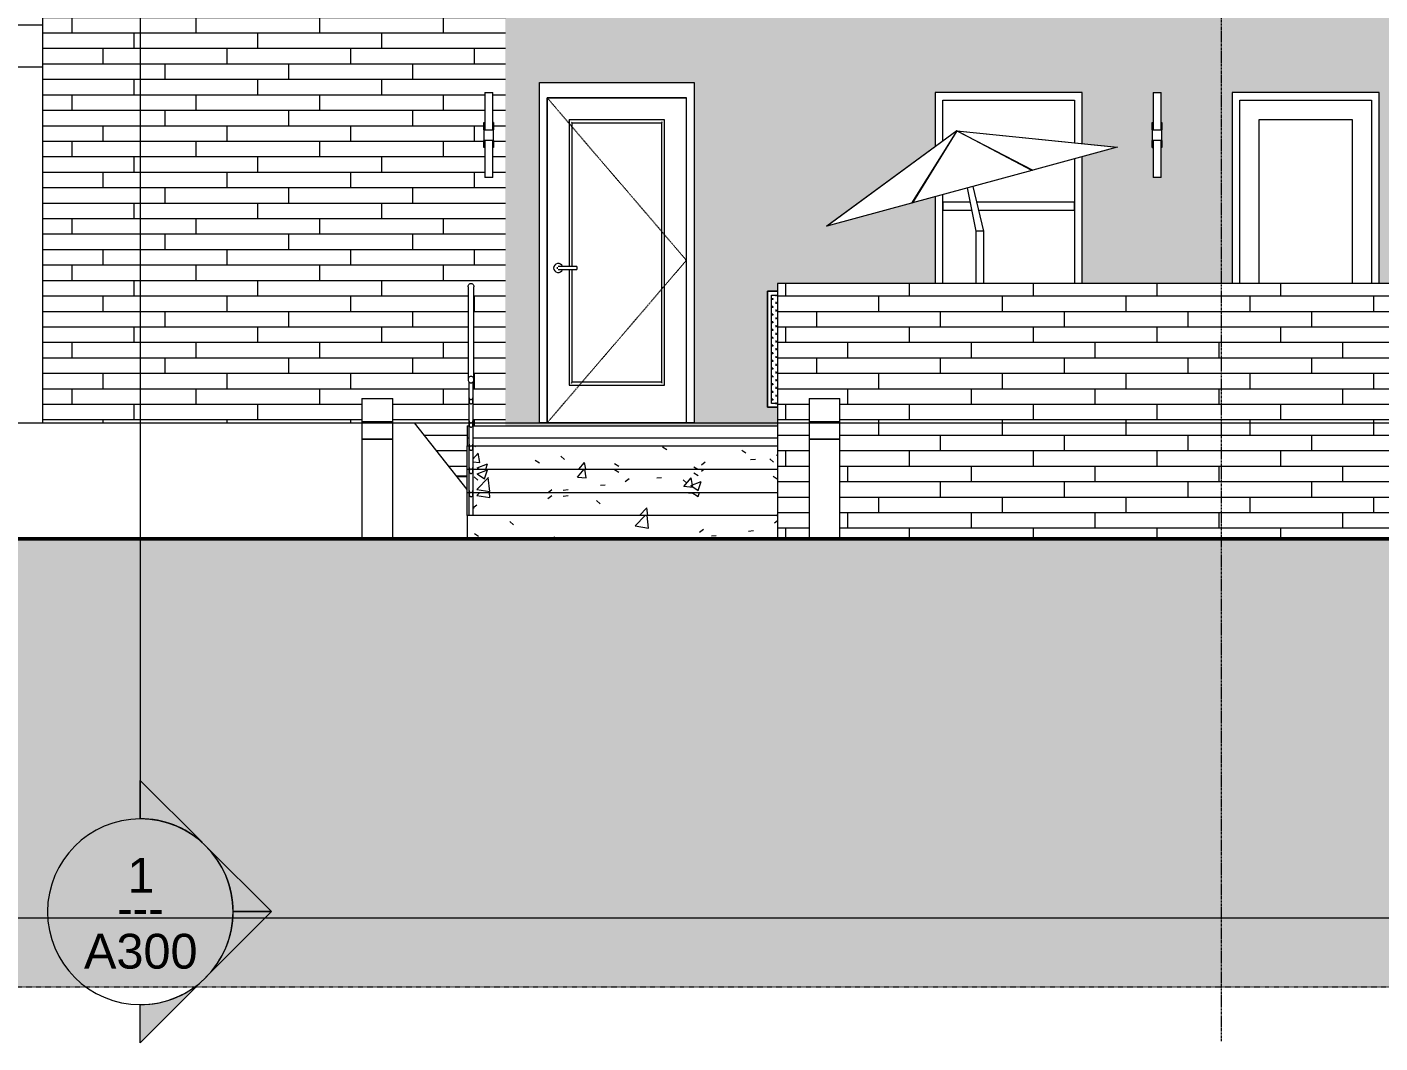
# Model space of a CAD drawing. Header units: inches. Extents: x 1747 to 7619, y -160 to 618.
# Drawn here: x 2518.5 to 2868.3, y -160.3 to 102.3 of the extents above; entities that cross this region are included whole.
import ezdxf

# ---------------------------------------------------------------- set-up
doc = ezdxf.new("R2010")
doc.units = ezdxf.units.IN
doc.header["$MEASUREMENT"] = 0
for name, pattern in [('Aligning Line 1_8_', [0.25, 0.125, -0.125]), ('Dash 1_16_', [0.125, 0.0625, -0.0625]), ('Grid Line 1_2_', [0.875, 0.5, -0.125, 0.125, -0.125])]:
    doc.linetypes.add(name, pattern=pattern)
for name, color, linetype, lineweight in [('0-1', 7, 'Continuous', 5), ('A-DOOR', 31, 'Continuous', 13), ('A-DOOR-1', 31, 'Dash 1_16_', 9), ('A-DOOR-2', 31, 'Continuous', 9), ('A-DOOR-FRAM', 31, 'Continuous', 9), ('A-FLOR', 192, 'Continuous', 13), ('A-FLOR-HRAL', 11, 'Continuous', 9), ('A-FLOR-LEVL-1', 51, 'Grid Line 1_2_', 9), ('A-GENM', 5, 'Continuous', 9), ('A-GLAZ', 151, 'Continuous', 13), ('A-GLAZ-1', 151, 'Continuous', 9), ('A-WALL', 113, 'Continuous', 13), ('A-WALL-PATT-1', 111, 'Continuous', 9), ('C-TOPO', 7, 'Continuous', 9), ('C-TOPO-1', 250, 'Continuous', 50), ('E-LITE-EQPM', 33, 'Continuous', 9), ('G-ANNO-SYMB', 111, 'Aligning Line 1_8_', 9), ('G-ANNO-SYMB-2', 147, 'Aligning Line 1_8_', 9), ('G-ANNO-SYMB-3', 111, 'Continuous', 9), ('G-IMPT', 8, 'Continuous', 9), ('L-SITE', 91, 'Continuous', 9), ('S-GRID-1', 1, 'Grid Line 1_2_', 9), ('S-STRS', 31, 'Continuous', 9)]:
    doc.layers.add(name, color=color, linetype=linetype, lineweight=lineweight)
doc.styles.add('Arial', font='arial.ttf', dxfattribs={"height": 9})
doc.styles.add('Century Gothic', font='ufonts.com_century-gothic.ttf', dxfattribs={"height": 9})
pattern_1 = [(0, (2642.236, 0.8), (0, 4), []), (90, (2642.236, 0.8), (-8, 8), [4, -28]), (90, (2658.236, 4.8), (-8, 8), [4, -28])]

# ---------------------------------------------------------------- blocks, each defined once
blk = doc.blocks.new('CTR - 2nd Phase_rvt-1-BUILDING ELEVATION - EAST')
at = {"layer": 'A-FLOR-LEVL-1'}
for p, q in [((1814.21, 0), (4168.71, 0)), ((1814.21, -30), (4168.71, -30)), ((1814.21, -128), (4168.71, -128))]:
    blk.add_line(p, q, dxfattribs=at)
blk = doc.blocks.new('CTR  - Topography_rvt-1-BUILDING ELEVATION - EAST')
at = {"layer": 'C-TOPO'}
h = blk.add_hatch(dxfattribs=at)
h.set_pattern_fill('FP_15', color=256, style=0, pattern_type=2)
h.set_pattern_definition([(0, (2870.5, 0), (24, 24), [24, -24]), (0, (2870.5, 9), (24, 24), [24, -24]), (0, (2870.5, 18), (24, 24), [24, -24]), (90, (2873.5, 21), (-24, 24), [24, -24]), (90, (2882.5, 21), (-24, 24), [24, -24]), (90, (2891.5, 21), (-24, 24), [24, -24])])
h.paths.add_polyline_path([(3370.11, -145.87), (4004.23, -145.87), (4004.23, -30), (1910.93, -30), (1910.93, -145.87), (3365.32, -145.87)], flags=0)
at = {"layer": 'A-FLOR-LEVL-1'}
for p, q in [((1814.21, 0), (4168.71, 0)), ((1814.21, -128), (4168.71, -128))]:
    blk.add_line(p, q, dxfattribs=at)
at = {"layer": 'C-TOPO'}
for p, q in [((2484.44, 0), (2574.52, 0)), ((2574.52, 0), (2605.12, 0)), ((2613.12, 0), (2618.72, 0)), ((2632.32, -17.22), (2618.72, 0)), ((2461.6, -30), (2523.01, -30)), ((2523.01, -30), (2679.46, -30)), ((2679.46, -30), (2722.49, -30)), ((2722.49, -30), (2832.11, -30)), ((2832.11, -30), (2861.19, -30)), ((2935.26, -30), (2861.19, -30))]:
    blk.add_line(p, q, dxfattribs=at)
at = {"layer": 'C-TOPO-1'}
for p, q in [((2461.6, -30), (2523.01, -30)), ((2523.01, -30), (2679.46, -30)), ((2679.46, -30), (2722.49, -30)), ((2722.49, -30), (2832.11, -30)), ((2832.11, -30), (2861.19, -30)), ((2861.19, -30), (2935.26, -30))]:
    blk.add_line(p, q, dxfattribs=at)
at = {"layer": 'G-ANNO-SYMB-2'}
blk.add_line((1910.93, 0), (4072.04, 0), dxfattribs=at)
blk = doc.blocks.new('CTR - 1st Phase - Common Walls_rvt-1-BUILDING ELEVATION - EAST')
at = {"layer": 'A-FLOR-LEVL-1'}
for p, q in [((1814.21, 0), (4168.71, 0)), ((1814.21, -30), (4168.71, -30)), ((1814.21, -128), (4168.71, -128))]:
    blk.add_line(p, q, dxfattribs=at)
at = {"layer": 'G-ANNO-SYMB-2'}
blk.add_line((1910.93, 0), (4072.04, 0), dxfattribs=at)
blk = doc.blocks.new('Outdoor Table01 - 02ZUTB01_dwg-1294291-BUILDING ELEVATION - EAST')
at = {"layer": 'G-IMPT'}
for p, q in [((2170.92, 75.5), (2137.24, 50.77)), ((2170.92, 75.5), (2137.24, 50.77)), ((2170.92, 75.5), (2137.35, 50.8)), ((2170.92, 75.5), (2159.18, 56.75)), ((2170.92, 75.5), (2159.43, 56.82)), ((2190.31, 65.24), (2170.92, 75.5)), ((2170.92, 75.5), (2212.5, 71.29)), ((2170.92, 75.5), (2212.5, 71.29)), ((2170.92, 75.5), (2212.39, 71.26)), ((2170.92, 75.5), (2190.56, 65.31)), ((2212.39, 71.26), (2190.56, 65.31)), ((2190.31, 65.24), (2159.43, 56.82)), ((2175.92, 49.5), (2173.68, 60.7)), ((2177.92, 49.5), (2175.14, 61.1)), ((2159.18, 56.75), (2137.35, 50.8)), ((2175.92, 36), (2175.92, 49.5)), ((2177.92, 49.5), (2175.92, 49.5)), ((2177.92, 36), (2177.92, 49.5))]:
    blk.add_line(p, q, dxfattribs=at)
blk = doc.blocks.new('Outdoor Table01 - Outdoor Table01-1294297-BUILDING ELEVATION - EAST')
blk.add_blockref('Outdoor Table01 - 02ZUTB01_dwg-1294291-BUILDING ELEVATION - EAST', (0, 0))
blk = doc.blocks.new('_THE_ WINDOW _ DOOR - Window - 1st Floor-V3-BUILDING ELEVATION - EAST')
at = {"layer": 'A-GLAZ'}
for p, q in [((2791.34, 85.37), (2753.31, 85.37)), ((2753.31, 85.37), (2753.31, 71.37)), ((2791.34, 72.19), (2791.34, 85.37)), ((2755.31, 72.84), (2755.31, 83.37)), ((2755.31, 83.37), (2789.34, 83.37)), ((2789.34, 83.37), (2789.34, 72.39)), ((2753.31, 66.54), (2753.31, 66.37)), ((2755.31, 69.63), (2755.31, 69.73)), ((2789.34, 68.25), (2789.34, 36)), ((2791.34, 36), (2791.34, 68.79)), ((2753.31, 58.42), (2753.31, 36)), ((2755.31, 36), (2755.31, 58.97)), ((2755.31, 57), (2755.31, 55)), ((2762.42, 57), (2755.31, 57)), ((2789.34, 57), (2764.12, 57)), ((2789.34, 55), (2789.34, 57)), ((2755.31, 55), (2762.82, 55)), ((2764.6, 55), (2789.34, 55))]:
    blk.add_line(p, q, dxfattribs=at)
blk = doc.blocks.new('Railing - 1_-1411116-BUILDING ELEVATION - EAST')
at = {"layer": 'A-FLOR-HRAL'}
for p, q in [((3617.62, -24), (3617.62, 10.57)), ((3618.62, 10.57), (3618.62, -24))]:
    blk.add_line(p, q, dxfattribs=at)
at = {"layer": 'A-FLOR-HRAL', "flags": 128}
for points in [[(3617.63, 10.52), (3617.67, 10.46), (3617.81, 10.38), (3618.01, 10.33), (3618.08, 10.32)], [(3618.17, 10.32), (3618.23, 10.33), (3618.44, 10.38), (3618.57, 10.46), (3618.61, 10.52)]]:
    blk.add_lwpolyline(points, dxfattribs=at)
blk = doc.blocks.new('Railing - Railing-1925654-BUILDING ELEVATION - EAST')
at = {"layer": 'A-FLOR-HRAL'}
for p, q in [((2632.82, 6.47), (2632.82, 5.44)), ((2633.82, 5.44), (2633.82, 6.47)), ((2632.82, 0.47), (2632.82, -0.56)), ((2633.82, -0.56), (2633.82, 0.47)), ((2632.82, -5.53), (2632.82, -6.56)), ((2633.82, -6.56), (2633.82, -5.53)), ((2632.82, -11.52), (2632.82, -12.56)), ((2633.82, -12.56), (2633.82, -11.52)), ((2632.82, -17.52), (2632.82, -18.56)), ((2633.82, -18.56), (2633.82, -17.52))]:
    blk.add_line(p, q, dxfattribs=at)
at = {"layer": 'A-FLOR-HRAL', "flags": 128}
for points in [[(2633.82, 5.44), (2633.81, 5.59), (2633.76, 5.72), (2633.68, 5.84), (2633.57, 5.93), (2633.45, 5.98), (2633.32, 6), (2633.19, 5.98), (2633.07, 5.93), (2632.97, 5.84), (2632.89, 5.72), (2632.84, 5.59), (2632.82, 5.44)], [(2632.82, 5.44), (2632.84, 5.3), (2632.89, 5.16), (2632.97, 5.05), (2633.07, 4.96), (2633.19, 4.9), (2633.32, 4.88), (2633.45, 4.9), (2633.57, 4.96), (2633.68, 5.05), (2633.76, 5.16), (2633.81, 5.3), (2633.82, 5.44)], [(2633.82, -0.56), (2633.81, -0.41), (2633.76, -0.28), (2633.68, -0.16), (2633.57, -0.07), (2633.45, -0.02), (2633.32, 0), (2633.19, -0.02), (2633.07, -0.07), (2632.97, -0.16), (2632.89, -0.28), (2632.84, -0.41), (2632.82, -0.56)], [(2632.82, -0.56), (2632.84, -0.7), (2632.89, -0.84), (2632.97, -0.95), (2633.07, -1.04), (2633.19, -1.1), (2633.32, -1.12), (2633.45, -1.1), (2633.57, -1.04), (2633.68, -0.95), (2633.76, -0.84), (2633.81, -0.7), (2633.82, -0.56)], [(2633.82, -6.56), (2633.81, -6.41), (2633.76, -6.28), (2633.68, -6.16), (2633.57, -6.07), (2633.45, -6.02), (2633.32, -6), (2633.19, -6.02), (2633.07, -6.07), (2632.97, -6.16), (2632.89, -6.28), (2632.84, -6.41), (2632.82, -6.56)], [(2632.82, -6.56), (2632.84, -6.7), (2632.89, -6.84), (2632.97, -6.95), (2633.07, -7.04), (2633.19, -7.1), (2633.32, -7.12), (2633.45, -7.1), (2633.57, -7.04), (2633.68, -6.95), (2633.76, -6.84), (2633.81, -6.7), (2633.82, -6.56)], [(2633.82, -12.56), (2633.81, -12.41), (2633.76, -12.28), (2633.68, -12.16), (2633.57, -12.07), (2633.45, -12.02), (2633.32, -12), (2633.19, -12.02), (2633.07, -12.07), (2632.97, -12.16), (2632.89, -12.28), (2632.84, -12.41), (2632.82, -12.56)], [(2632.82, -12.56), (2632.84, -12.7), (2632.89, -12.84), (2632.97, -12.95), (2633.07, -13.04), (2633.19, -13.1), (2633.32, -13.12), (2633.45, -13.1), (2633.57, -13.04), (2633.68, -12.95), (2633.76, -12.84), (2633.81, -12.7), (2633.82, -12.56)], [(2633.82, -18.56), (2633.81, -18.41), (2633.76, -18.28), (2633.68, -18.16), (2633.57, -18.07), (2633.45, -18.02), (2633.32, -18), (2633.19, -18.02), (2633.07, -18.07), (2632.97, -18.16), (2632.89, -18.28), (2632.84, -18.41), (2632.82, -18.56)], [(2632.82, -18.56), (2632.84, -18.7), (2632.89, -18.84), (2632.97, -18.95), (2633.07, -19.04), (2633.19, -19.1), (2633.32, -19.12), (2633.45, -19.1), (2633.57, -19.04), (2633.68, -18.95), (2633.76, -18.84), (2633.81, -18.7), (2633.82, -18.56)]]:
    blk.add_lwpolyline(points, dxfattribs=at)
blk.add_blockref('Railing - 1_-1411116-BUILDING ELEVATION - EAST', (-984.8, 0))
blk = doc.blocks.new('Top Rail Type - Top Rail_Internal_-1925671-BUILDING ELEVATION - EAST')
at = {"layer": 'A-FLOR-HRAL'}
for p, q in [((2632.57, 35.16), (2632.57, 11.16)), ((2634.07, 11.16), (2634.07, 35.16))]:
    blk.add_line(p, q, dxfattribs=at)
at = {"layer": 'A-FLOR-HRAL', "flags": 128}
for points in [[(2632.57, 35.16), (2632.6, 35.38), (2632.67, 35.58), (2632.79, 35.75), (2632.95, 35.89), (2633.13, 35.97), (2633.32, 36), (2633.52, 35.97), (2633.7, 35.89), (2633.85, 35.75), (2633.97, 35.58), (2634.05, 35.38), (2634.07, 35.16)], [(2634.07, 11.16), (2634.05, 11.38), (2633.97, 11.58), (2633.85, 11.75), (2633.7, 11.89), (2633.52, 11.97), (2633.32, 12), (2633.13, 11.97), (2632.95, 11.89), (2632.79, 11.75), (2632.67, 11.58), (2632.6, 11.38), (2632.57, 11.16)], [(2632.57, 11.16), (2632.6, 10.94), (2632.67, 10.74), (2632.79, 10.57), (2632.95, 10.44), (2633.13, 10.35), (2633.32, 10.32), (2633.52, 10.35), (2633.7, 10.44), (2633.85, 10.57), (2633.97, 10.74), (2634.05, 10.94), (2634.07, 11.16)]]:
    blk.add_lwpolyline(points, dxfattribs=at)
blk = doc.blocks.new('_THE_ WINDOW _ DOOR - Door - 1st Floor-V6-BUILDING ELEVATION - EAST')
at = {"layer": 'A-GLAZ'}
for p, q in [((2830.11, 85.37), (2830.11, 36)), ((2868.14, 85.37), (2830.11, 85.37)), ((2868.14, 36), (2868.14, 85.37)), ((2832.11, 83.37), (2866.14, 83.37)), ((2832.11, 36), (2832.11, 83.37)), ((2866.14, 83.37), (2866.14, 36)), ((2837.11, 78.37), (2861.14, 78.37)), ((2837.11, 36), (2837.11, 78.37)), ((2861.14, 78.37), (2861.14, 36))]:
    blk.add_line(p, q, dxfattribs=at)
blk = doc.blocks.new('Door-Passage-Single-Full_Lite - 1-1903893-BUILDING ELEVATION - EAST')
at = {"layer": 'A-DOOR'}
for p, q in [((2658.7, 78.31), (2658.7, 40.38)), ((2683.33, 78.31), (2658.7, 78.31)), ((2659.48, 40.39), (2659.48, 77.53)), ((2659.48, 77.53), (2682.54, 77.53)), ((2682.54, 77.53), (2682.54, 10.47)), ((2683.33, 9.69), (2683.33, 78.31)), ((2658.7, 39.62), (2658.7, 9.69)), ((2659.48, 10.47), (2659.48, 39.61)), ((2658.7, 9.69), (2683.33, 9.69)), ((2682.54, 10.47), (2659.48, 10.47))]:
    blk.add_line(p, q, dxfattribs=at)
for points, knots in [([(2658.77, 78.24), (2658.77, 78.24), (2658.76, 78.25), (2658.74, 78.27), (2658.74, 78.27), (2658.73, 78.28), (2658.72, 78.29), (2658.72, 78.29), (2658.71, 78.3), (2658.71, 78.3), (2658.7, 78.31), (2658.7, 78.31), (2658.7, 78.31), (2658.7, 78.31)], [-1, -1, -1, -1, -0.833333, -0.75, -0.666667, -0.625, -0.583333, -0.5, -0.416667, -0.333333, -0.25, -0.166667, 0, 0, 0, 0]), ([(2659.48, 77.53), (2659.48, 77.53), (2659.48, 77.53), (2659.47, 77.54), (2659.46, 77.55), (2659.45, 77.57), (2659.43, 77.58), (2659.42, 77.59), (2659.41, 77.6), (2659.4, 77.61), (2659.38, 77.63), (2659.36, 77.65), (2659.33, 77.68), (2659.3, 77.71), (2659.29, 77.72)], [-1, -1, -1, -1, -0.833333, -0.75, -0.666667, -0.583333, -0.541667, -0.5, -0.416667, -0.375, -0.333333, -0.25, -0.166667, 0, 0, 0, 0]), ([(2682.73, 77.72), (2682.72, 77.71), (2682.69, 77.68), (2682.66, 77.65), (2682.64, 77.63), (2682.63, 77.61), (2682.61, 77.6), (2682.6, 77.59), (2682.59, 77.58), (2682.58, 77.57), (2682.56, 77.55), (2682.55, 77.54), (2682.54, 77.53), (2682.54, 77.53), (2682.54, 77.53)], [0, 0, 0, 0, 0.166667, 0.25, 0.333333, 0.375, 0.416667, 0.5, 0.541667, 0.583333, 0.666667, 0.75, 0.833333, 1, 1, 1, 1]), ([(2683.33, 78.31), (2683.33, 78.31), (2683.32, 78.31), (2683.32, 78.31), (2683.32, 78.3), (2683.31, 78.3), (2683.3, 78.29), (2683.29, 78.28), (2683.29, 78.28), (2683.28, 78.27), (2683.28, 78.26), (2683.26, 78.25), (2683.25, 78.24), (2683.25, 78.24)], [0, 0, 0, 0, 0.166667, 0.25, 0.333333, 0.416667, 0.5, 0.583333, 0.666667, 0.708333, 0.75, 0.833333, 1, 1, 1, 1]), ([(2658.7, 9.69), (2658.7, 9.69), (2658.7, 9.69), (2658.7, 9.69), (2658.71, 9.7), (2658.71, 9.7), (2658.72, 9.71), (2658.73, 9.72), (2658.73, 9.72), (2658.74, 9.73), (2658.75, 9.74), (2658.76, 9.75), (2658.77, 9.76), (2658.77, 9.76)], [0, 0, 0, 0, 0.166667, 0.25, 0.333333, 0.416667, 0.5, 0.583333, 0.666667, 0.708333, 0.75, 0.833333, 1, 1, 1, 1]), ([(2659.29, 10.28), (2659.3, 10.29), (2659.33, 10.32), (2659.36, 10.35), (2659.38, 10.37), (2659.4, 10.38), (2659.41, 10.4), (2659.42, 10.41), (2659.43, 10.42), (2659.45, 10.43), (2659.46, 10.45), (2659.47, 10.46), (2659.48, 10.47), (2659.48, 10.47), (2659.48, 10.47)], [0, 0, 0, 0, 0.166667, 0.25, 0.333333, 0.375, 0.416667, 0.5, 0.541667, 0.583333, 0.666667, 0.75, 0.833333, 1, 1, 1, 1]), ([(2682.73, 10.28), (2682.72, 10.29), (2682.69, 10.32), (2682.66, 10.35), (2682.64, 10.37), (2682.63, 10.38), (2682.61, 10.4), (2682.6, 10.41), (2682.59, 10.42), (2682.58, 10.43), (2682.56, 10.45), (2682.55, 10.46), (2682.54, 10.47), (2682.54, 10.47), (2682.54, 10.47)], [0, 0, 0, 0, 0.166667, 0.25, 0.333333, 0.375, 0.416667, 0.5, 0.541667, 0.583333, 0.666667, 0.75, 0.833333, 1, 1, 1, 1]), ([(2683.33, 9.69), (2683.33, 9.69), (2683.32, 9.69), (2683.32, 9.69), (2683.32, 9.7), (2683.31, 9.7), (2683.3, 9.71), (2683.29, 9.72), (2683.29, 9.72), (2683.28, 9.73), (2683.28, 9.74), (2683.26, 9.75), (2683.25, 9.76), (2683.25, 9.76)], [0, 0, 0, 0, 0.166667, 0.25, 0.333333, 0.416667, 0.5, 0.583333, 0.666667, 0.708333, 0.75, 0.833333, 1, 1, 1, 1])]:
    blk.add_open_spline(points, degree=3, knots=knots, dxfattribs=at)
at = {"layer": 'A-DOOR-1'}
for p, q in [((2653.01, 84), (2689.01, 42)), ((2689.01, 42), (2653.01, 0))]:
    blk.add_line(p, q, dxfattribs=at)
at = {"layer": 'A-DOOR-2'}
for p, q in [((2653.01, 84), (2653.01, 0)), ((2689.01, 84), (2653.01, 84)), ((2689.01, 0), (2689.01, 84)), ((2660.69, 40.39), (2656.55, 40.39)), ((2656.55, 39.61), (2660.69, 39.61)), ((2660.69, 40.39), (2660.69, 40)), ((2660.69, 40), (2660.69, 39.61))]:
    blk.add_line(p, q, dxfattribs=at)
at = {"layer": 'A-DOOR-2', "flags": 128}
for points in [[(2656.55, 40.39), (2656.53, 40.39), (2656.51, 40.39), (2656.48, 40.39), (2656.46, 40.39), (2656.44, 40.39), (2656.41, 40.39), (2656.39, 40.39), (2656.37, 40.39), (2656.35, 40.39), (2656.32, 40.39), (2656.3, 40.39), (2656.28, 40.39), (2656.26, 40.39), (2656.24, 40.39), (2656.22, 40.39), (2656.2, 40.39), (2656.18, 40.39), (2656.16, 40.39), (2656.15, 40.39), (2656.13, 40.39), (2656.11, 40.39), (2656.1, 40.39), (2656.08, 40.39), (2656.07, 40.39), (2656.06, 40.39), (2656.04, 40.39), (2656.03, 40.39), (2656.02, 40.39), (2656.01, 40.39), (2656, 40.39), (2656, 40.39), (2655.99, 40.39), (2655.98, 40.39), (2655.98, 40.39), (2655.97, 40.39), (2655.97, 40.39), (2655.97, 40.39), (2655.96, 40.39), (2655.96, 40.39)], [(2655.96, 39.61), (2655.96, 39.61), (2655.97, 39.61), (2655.97, 39.61), (2655.97, 39.61), (2655.98, 39.61), (2655.98, 39.61), (2655.99, 39.61), (2655.99, 39.61), (2656, 39.61), (2656.01, 39.61), (2656.02, 39.61), (2656.03, 39.61), (2656.04, 39.61), (2656.05, 39.61), (2656.07, 39.61), (2656.08, 39.61), (2656.09, 39.61), (2656.11, 39.61), (2656.13, 39.61), (2656.14, 39.61), (2656.16, 39.61), (2656.18, 39.61), (2656.2, 39.61), (2656.22, 39.61), (2656.24, 39.61), (2656.26, 39.61), (2656.28, 39.61), (2656.3, 39.61), (2656.32, 39.61), (2656.34, 39.61), (2656.36, 39.61), (2656.38, 39.61), (2656.41, 39.61), (2656.43, 39.61), (2656.45, 39.61), (2656.48, 39.61), (2656.5, 39.61), (2656.52, 39.61), (2656.55, 39.61), (2656.55, 39.61)]]:
    blk.add_lwpolyline(points, dxfattribs=at)
at = {"layer": 'A-DOOR-2'}
for centre, radius, start, end in [((2655.87, 40), 1.18, 19.6343, 180), ((2655.87, 40), 1.18, 180, 340.4367), ((2655.96, 40), 0.394, 150, 180), ((2655.96, 40), 0.394, 180, 210), ((2655.96, 40), 0.394, 90, 105), ((2655.96, 40), 0.394, 255, 270)]:
    blk.add_arc(centre, radius, start, end, dxfattribs=at)
at = {"layer": 'A-DOOR-FRAM'}
for p, q in [((2653.01, 0), (2653.01, 84)), ((2653.01, 84), (2689.01, 84)), ((2689.01, 0), (2689.01, 84))]:
    blk.add_line(p, q, dxfattribs=at)
blk = doc.blocks.new('089100 - Louvers - Magic-Pak - 089100 - Louvers - Magic-Pak-2121265-BUILDING ELEVATION - EAST')
at = {"layer": 'A-GLAZ-1'}
h = blk.add_hatch(dxfattribs=at)
h.set_pattern_fill('FP_28', color=256, style=0, pattern_type=2)
h.set_pattern_definition([(0, (2725.01, 0), (1, 1), [0.5, -1.5]), (90, (2725.26, -0.25), (-1, 1), [0.5, -1.5])])
h.paths.add_polyline_path([(2712.6, 5), (2712.6, 33), (2711.01, 33), (2711.01, 5)], flags=0)
at = {"layer": 'A-GLAZ'}
for p, q in [((2712.6, 34), (2710.01, 34)), ((2710.01, 34), (2710.01, 4)), ((2711.01, 5), (2711.01, 33)), ((2711.01, 33), (2712.6, 33)), ((2710.01, 4), (2712.6, 4)), ((2712.6, 5), (2711.01, 5))]:
    blk.add_line(p, q, dxfattribs=at)
blk = doc.blocks.new('077123 - Manufactured Gutters and Downspouts - 077123 - Manufactured Gutters and Downspouts-V11-BUILDING ELEVATION - EAST')
at = {"layer": 'A-GENM'}
for p, q in [((2541.71, 413.51), (2563.22, 413.51)), ((2541.71, 413.51), (2541.71, 395.11)), ((2563.22, 413.51), (2563.22, 395.11)), ((2541.71, 395.11), (2545.06, 384.1)), ((2563.22, 395.11), (2541.71, 395.11)), ((2563.22, 395.11), (2559.87, 384.1)), ((2559.87, 384.1), (2545.06, 384.1)), ((2548.47, 384.1), (2548.47, 371.1)), ((2556.47, 365.5), (2556.47, 384.1)), ((2548.47, 371.1), (2514.54, 358.75)), ((2522.54, 353.15), (2556.47, 365.5)), ((2514.54, 358.75), (2514.54, 353.15)), ((2514.54, 102.78), (2514.54, 353.15)), ((2522.54, 353.15), (2514.54, 353.15)), ((2514.54, 353.15), (2522.54, 353.15)), ((2522.54, 353.15), (2522.54, 102.78)), ((2514.54, 91.91), (2514.54, 102.78)), ((2522.54, 102.78), (2514.54, 102.78)), ((2522.54, 102.78), (2522.54, 91.91)), ((2514.54, 0), (2514.54, 91.91)), ((2522.54, 91.91), (2514.54, 91.91)), ((2522.54, 91.91), (2522.54, 0))]:
    blk.add_line(p, q, dxfattribs=at)
blk = doc.blocks.new('Pathway_Cooper_McGraw-Edison _BSC-BRC_Round - Pathway_Cooper_McGraw-Edison _BSC-BRC_Round-2028611-BUILDING ELEVATION - EAST')
at = {"layer": 'E-LITE-EQPM'}
for p, q in [((2605.12, 6.28), (2605.12, 0.28)), ((2605.12, 6.28), (2613.12, 6.28)), ((2613.12, 0.28), (2613.12, 6.28)), ((2613.12, 0.28), (2605.12, 0.28)), ((2605.12, 0.28), (2605.12, -4.22)), ((2605.12, 0.28), (2613.12, 0.28)), ((2613.12, -4.22), (2613.12, 0.28)), ((2613.12, -4.22), (2605.12, -4.22)), ((2605.12, -4.22), (2605.12, -29.72)), ((2605.12, -4.22), (2613.12, -4.22)), ((2613.12, -29.72), (2613.12, -4.22)), ((2613.12, -29.72), (2605.12, -29.72))]:
    blk.add_line(p, q, dxfattribs=at)
blk = doc.blocks.new('VISA-OW2400-02-SASS - OW2400-L30K-MVOLT-V17-BUILDING ELEVATION - EAST')
at = {"layer": 'E-LITE-EQPM'}
for p, q in [((3689.47, 85.38), (3691.47, 85.38)), ((3689.47, 85.38), (3689.47, 75.75)), ((3691.47, 75.75), (3691.47, 85.38)), ((3689.22, 77.63), (3689.47, 77.63)), ((3689.22, 75.75), (3689.22, 77.63)), ((3691.47, 77.63), (3691.72, 77.63)), ((3691.72, 77.63), (3691.72, 75.75)), ((3689.22, 75.75), (3691.72, 75.75)), ((3689.22, 75.75), (3689.22, 73)), ((3691.72, 73), (3691.72, 75.75)), ((3691.72, 73), (3689.22, 73)), ((3689.22, 71.13), (3689.22, 73)), ((3689.22, 71.13), (3689.47, 71.13)), ((3689.47, 73), (3689.47, 63.38)), ((3691.47, 63.38), (3691.47, 73)), ((3691.72, 71.13), (3691.47, 71.13)), ((3691.72, 73), (3691.72, 71.13)), ((3691.47, 63.38), (3689.47, 63.38))]:
    blk.add_line(p, q, dxfattribs=at)
blk = doc.blocks.new('Section - Section Head - Filled-22785-BUILDING ELEVATION - EAST')
at = {"layer": 'G-ANNO-SYMB-3'}
h = blk.add_hatch(color=256, dxfattribs=at)
edge = h.paths.add_edge_path(flags=0)
edge.add_line((2563.93, -108.54), (2547.82, -92.44))
edge.add_line((2547.82, -92.44), (2547.82, -102.35))
edge.add_arc((2547.82, -126.38), 24.03, 47.9216, 90, ccw=False)
h = blk.add_hatch(color=256, dxfattribs=at)
edge = h.paths.add_edge_path(flags=0)
edge.add_arc((2547.82, -126.38), 24, 0, 45, ccw=False)
edge.add_line((2571.82, -126.38), (2581.76, -126.38))
edge.add_line((2581.76, -126.38), (2564.79, -109.41))
h = blk.add_hatch(color=256, dxfattribs=at)
edge = h.paths.add_edge_path(flags=0)
edge.add_line((2564.79, -143.35), (2581.76, -126.38))
edge.add_line((2581.76, -126.38), (2571.82, -126.38))
edge.add_arc((2547.82, -126.38), 24, 315, 360, ccw=False)
h = blk.add_hatch(color=256, dxfattribs=at)
edge = h.paths.add_edge_path(flags=0)
edge.add_arc((2547.82, -126.38), 24.03, 270, 312.0784, ccw=False)
edge.add_line((2547.82, -150.41), (2547.82, -160.32))
edge.add_line((2547.82, -160.32), (2563.93, -144.22))
for p, q in [((2547.82, -102.35), (2547.82, -92.44)), ((2547.82, -92.44), (2563.93, -108.54)), ((2564.79, -109.41), (2581.76, -126.38)), ((2581.76, -126.38), (2564.79, -143.35)), ((2571.82, -126.38), (2581.76, -126.38)), ((2581.76, -126.38), (2571.82, -126.38)), ((2563.93, -144.22), (2547.82, -160.32)), ((2547.82, -160.32), (2547.82, -150.41))]:
    blk.add_line(p, q, dxfattribs=at)
for centre, radius, start, end in [((2547.82, -126.41), 24, 90, 270), ((2547.82, -126.38), 24.03, 47.9216, 90), ((2547.82, -126.41), 24, 270, 90), ((2547.82, -126.38), 24, 360, 45), ((2547.82, -126.38), 24, 315, 360), ((2547.82, -126.38), 24.03, 270, 312.0784)]:
    blk.add_arc(centre, radius, start, end, dxfattribs=at)

msp = doc.modelspace()

# ---------------------------------------------------------------- hatches: boundary and pattern name
at = {"layer": 'A-WALL-PATT-1'}
h = msp.add_hatch(dxfattribs=at)
h.set_pattern_fill('FP_23', color=256, style=0, pattern_type=2)
h.set_pattern_definition(pattern_1)
h.paths.add_polyline_path([(2629.5848, -13.75), (2632.3237, -13.75), (2632.3237, -0.75), (2632.8237, -0.75), (2632.7934, 10.5685), (2632.6742, 10.7422), (2632.5993, 10.9444), (2632.5737, 11.3785), (2632.5993, 35.3785), (2632.7082, 35.6302), (2632.8907, 35.8379), (2633.0737, 35.9455), (2633.2125, 35.9836), (2633.435, 35.9836), (2633.6355, 35.917), (2633.7742, 35.8229), (2633.8541, 35.7544), (2633.9733, 35.5807), (2634.0482, 35.3785), (2634.0737, 35.1615), (2634.0482, 10.9444), (2633.9733, 10.7422), (2633.8237, 10.4588), (2633.8237, -0.75), (2642.2362, -0.75), (2642.2362, 109.75), (2637.9237, 109.75), (2637.9237, 230.125), (2522.7237, 230.125), (2522.7237, 109.75), (2522.5362, 109.75), (2522.5362, 0), (2605.1237, 0), (2605.1237, 6.2807), (2613.1237, 6.2807), (2613.1237, 0), (2618.7237, 0), (2628.4873, -12.3605)], flags=0)
h.paths.add_polyline_path([(2638.9237, 63.375), (2636.9237, 63.375), (2636.9237, 71.125), (2636.6737, 71.125), (2636.6737, 77.625), (2636.9237, 77.625), (2636.9237, 85.375), (2638.9237, 85.375), (2638.9237, 77.625), (2639.1737, 77.625), (2639.1737, 71.125), (2638.9237, 71.125), (2638.9237, 64.3948)], flags=0)
h = msp.add_hatch(dxfattribs=at)
h.set_pattern_fill('FP_23', color=256, style=0, pattern_type=2)
h.set_pattern_definition(pattern_1)
h.paths.add_polyline_path([(3607.3755, -4), (3617.1237, -4), (3617.1237, -0.75), (3617.6237, -0.75), (3617.5934, 10.5685), (3617.4742, 10.7422), (3617.3993, 10.9444), (3617.3737, 11.3785), (3617.3993, 35.3785), (3617.4742, 35.5807), (3617.5934, 35.7544), (3617.8737, 35.9455), (3618.0125, 35.9836), (3618.235, 35.9836), (3618.4355, 35.917), (3618.5742, 35.8229), (3618.6541, 35.7544), (3618.7733, 35.5807), (3618.8482, 35.3785), (3618.8737, 35.1615), (3618.8482, 10.9444), (3618.7733, 10.7422), (3618.6237, 10.4588), (3618.6237, -0.75), (3672.5987, -0.75), (3672.5987, 0.5), (3636.5112, 0.5), (3636.5112, 85.375), (3674.5362, 85.375), (3674.5362, 36), (3751.398, 36), (3751.398, 85.375), (3789.423, 85.375), (3789.423, 74.6062), (3790.6376, 75.5), (3822.1987, 72.274), (3822.1987, 109.75), (3298.9112, 109.75), (3298.9112, 0), (3597.8145, 0), (3603.1581, -2.2356)], flags=0)
h.paths.add_polyline_path([(2963.8463, -0.75), (2964.3237, 0), (3290.9112, 0), (3290.9112, 109.75), (2944.9362, 109.75), (2944.9362, -0.75), (2962.8237, -0.75), (2962.7934, 10.5685), (2962.6742, 10.7422), (2962.5993, 10.9444), (2962.5737, 11.3785), (2962.5993, 35.3785), (2962.6742, 35.5807), (2962.8907, 35.8379), (2963.0737, 35.9455), (2963.2125, 35.9836), (2963.435, 35.9836), (2963.6355, 35.917), (2963.7742, 35.8229), (2963.8541, 35.7544), (2963.9733, 35.5807), (2964.0482, 35.3785), (2964.0737, 35.1615), (2964.0482, 10.9444), (2963.9733, 10.7422), (2963.8237, 10.4645), (2963.8237, -0.75)], flags=0)
h.paths.add_polyline_path([(2923.9507, -0.75), (2936.9362, -0.75), (2936.9362, 109.75), (2642.2362, 109.75), (2642.2362, -0.75), (2712.5987, -0.75), (2712.5987, 4), (2710.0105, 4), (2710.0105, 34), (2712.5987, 34), (2712.5987, 36), (2753.3112, 36), (2753.3112, 58.4215), (2747.4343, 56.8187), (2753.3112, 66.3743), (2753.3112, 66.5387), (2747.1801, 56.7493), (2725.35, 50.7957), (2753.3112, 71.3702), (2753.3112, 85.375), (2791.3362, 85.375), (2791.3362, 72.1869), (2800.391, 71.2614), (2791.3362, 68.7919), (2791.3362, 36), (2830.1112, 36), (2830.1112, 85.375), (2868.1362, 85.375), (2868.1362, 36), (2908.8487, 36), (2908.8487, -0.75), (2916.5904, -0.75)], flags=0)
h.paths.add_polyline_path([(2651.0105, 0), (2651.0105, 88), (2691.0105, 88), (2691.0105, 0), (2653.8127, 0)], flags=0)
h.paths.add_polyline_path([(3261.6232, 0.5), (3252.5112, 0.5), (3252.5112, 85.375), (3290.5362, 85.375), (3290.5362, 0.5)], flags=0)
h.paths.add_polyline_path([(3545.6792, 0.5), (3511.398, 0.5), (3511.398, 85.375), (3549.423, 85.375), (3549.423, 0.5)], flags=0)
h.paths.add_polyline_path([(3405.423, 0.5), (3367.398, 0.5), (3367.398, 85.375), (3405.423, 85.375), (3405.423, 1)], flags=0)
h.paths.add_polyline_path([(3059.0197, 0.5), (3022.1112, 0.5), (3022.1112, 85.375), (3060.1362, 85.375), (3060.1362, 0.5)], flags=0)
h.paths.add_polyline_path([(3175.7112, 0.5), (3175.7112, 85.375), (3213.7362, 85.375), (3213.7362, 0.5), (3194.0887, 0.5)], flags=0)
h.paths.add_polyline_path([(3175.3362, 0.5), (3137.3112, 0.5), (3137.3112, 85.375), (3175.3362, 85.375), (3175.3362, 1)], flags=0)
h.paths.add_polyline_path([(3103.0105, 4), (3103.0105, 34), (3133.0105, 34), (3133.0105, 4), (3126.5542, 4)], flags=0)
h.paths.add_polyline_path([(3616.1793, 4), (3587.1362, 4), (3587.1362, 34), (3617.1362, 34), (3617.1362, 4), (3616.7475, 4)], flags=0)
h.paths.add_polyline_path([(3312.4105, 4), (3312.4105, 34), (3342.4105, 34), (3342.4105, 4), (3329.1577, 4)], flags=0)
h.paths.add_polyline_path([(3822.1987, 36), (3822.1987, 68.5597), (3810.2747, 65.3077), (3793.8712, 73.7881), (3810.0206, 65.2384), (3794.8532, 61.1018), (3797.6376, 49.5), (3797.6376, 36), (3818.7828, 36)], flags=0)
h.paths.add_polyline_path([(3789.423, 36), (3795.6376, 36), (3795.6376, 49.5), (3793.3967, 60.7046), (3789.423, 59.6209), (3789.423, 43.3683)], flags=0)
h.paths.add_polyline_path([(3001.7237, 63.375), (3001.7237, 71.125), (3001.4737, 71.125), (3001.4737, 77.625), (3001.7237, 77.625), (3001.7237, 85.375), (3003.7237, 85.375), (3003.7237, 77.625), (3003.9737, 77.625), (3003.9737, 71.125), (3003.7237, 71.125), (3003.7237, 63.375)], flags=0)
h.paths.add_polyline_path([(3689.4724, 63.375), (3689.4724, 71.125), (3689.2224, 71.125), (3689.2224, 77.625), (3689.4724, 77.625), (3689.4724, 85.375), (3691.4724, 85.375), (3691.4724, 77.625), (3691.7224, 77.625), (3691.7224, 71.125), (3691.4724, 71.125), (3691.4724, 63.375)], flags=0)
h.paths.add_polyline_path([(3232.1237, 63.375), (3232.1237, 71.125), (3231.8737, 71.125), (3231.8737, 77.625), (3232.1237, 77.625), (3232.1237, 85.375), (3234.1237, 85.375), (3234.1237, 77.625), (3234.3737, 77.625), (3234.3737, 71.125), (3234.1237, 71.125), (3234.1237, 63.375)], flags=0)
h.paths.add_polyline_path([(2811.7237, 63.375), (2809.7237, 63.375), (2809.7237, 71.125), (2809.4737, 71.125), (2809.4737, 77.625), (2809.7237, 77.625), (2809.7237, 85.375), (2811.7237, 85.375), (2811.7237, 77.625), (2811.9737, 77.625), (2811.9737, 71.125), (2811.7237, 71.125), (2811.7237, 64.3948)], flags=0)
h = msp.add_hatch(dxfattribs=at)
h.set_pattern_fill('FP_27', color=256, style=0, pattern_type=2)
h.set_pattern_definition([(0, (2906.724, 0.8), (0, 4), []), (90, (2906.724, 0.8), (-8, 8), [4, -28]), (90, (2922.724, 4.8), (-8, 8), [4, -28])])
h.paths.add_polyline_path([(2892.8572, -30), (2904.5987, -30), (2904.5987, 36), (2712.5987, 36), (2712.5987, -30), (2892.7209, -30)], flags=0)
h.paths.add_polyline_path([(2897.7562, -29.7193), (2892.7209, -29.7193), (2892.7209, 6.2807), (2900.7209, 6.2807), (2900.7209, -29.7193), (2898.7209, -29.7193)], flags=0)
h.paths.add_polyline_path([(2725.7562, -29.7193), (2720.7209, -29.7193), (2720.7209, 6.2807), (2728.7209, 6.2807), (2728.7209, -29.7193), (2726.7209, -29.7193)], flags=0)
at = {"layer": 'S-STRS'}
h = msp.add_hatch(dxfattribs=at)
h.set_pattern_fill('FP_21', color=256, style=0, pattern_type=2)
h.set_pattern_definition([(49.781, (2870.5, 25.705), (27.5428, -2.391), [2.867, -31.537]), (355.038, (2870.5, 25.705), (-5.328, 28.6613), [2.304, -25.343]), (100.531, (2872.794, 25.506), (22.215, 26.2697), [2.429, -26.723]), (45.962, (2870.5, 33.326), (40.9817, -6.307), [4.303, -47.329]), (96.687, (2873.914, 32.8), (35.891, 37.118), [3.643, -40.078]), (351.251, (2870.5, 33.326), (35.8914, 37.1176), [3.455, -38.009]), (20.852, (2874.34, 31.42), (22.921, -15.341), [2.877, -31.649]), (326.206, (2874.34, 31.42), (9.343, 27.6307), [2.298, -25.283]), (71.317, (2876.25, 30.142), (32.2648, 12.289), [2.431, -26.737]), (37.286, (2870.499, 25.705), (0.4673, 12.68453), [1.264, -23.702, 1.264, -24.391, -25.367]), (37.286, (2870.499, 25.705), (0.4673, 12.68453), [-50.62, 1.264, -24.104]), (7.443, (2870.499, 25.705), (10.1014, 15.02815), [1.267, -13.4, 1.267, -23.191, -9.695]), (7.443, (2870.499, 25.705), (10.1014, 15.02815), [-39.124, 1.267, -8.428]), (327.701, (2861.936, 25.705), (20.49866, -0.85914), [1.264, -8.314, 1.264, -28.621, -39.656]), (327.701, (2861.936, 25.705), (20.49866, -0.85914), [-39.464, 1.264, -38.391]), (317.721, (2858.096, 25.705), (22.3945, 3.8145), [1.263, -11.173, 1.263, -18.558, -28.125]), (317.721, (2858.096, 25.705), (22.3945, 3.8145), [-32.257, 1.263, -26.862])])
h.paths.add_polyline_path([(2632.3237, -12), (2632.8237, -12), (2632.8237, -6), (2632.3237, -6), (2632.3237, -9.1979)], flags=0)
h.paths.add_polyline_path([(2635.9216, -12), (2712.5987, -12), (2712.5987, -6), (2633.8237, -6), (2633.8237, -12), (2635.2151, -12)], flags=0)
h = msp.add_hatch(dxfattribs=at)
h.set_pattern_fill('FP_20', color=256, style=0, pattern_type=2)
h.set_pattern_definition([(49.781, (2870.5, 24.136), (27.5428, -2.391), [2.867, -31.537]), (355.038, (2870.5, 24.136), (-5.328, 28.6613), [2.304, -25.343]), (100.531, (2872.794, 23.937), (22.215, 26.2697), [2.429, -26.723]), (45.962, (2870.5, 31.757), (40.9817, -6.307), [4.303, -47.329]), (96.687, (2873.914, 31.23), (35.891, 37.118), [3.643, -40.078]), (351.251, (2870.5, 31.757), (35.8914, 37.1176), [3.455, -38.009]), (20.852, (2874.34, 29.85), (22.921, -15.341), [2.877, -31.649]), (326.206, (2874.34, 29.85), (9.343, 27.6307), [2.298, -25.283]), (71.317, (2876.25, 28.573), (32.2648, 12.289), [2.431, -26.737]), (37.286, (2870.499, 24.136), (0.4673, 12.68453), [1.264, -23.702, 1.264, -24.391, -25.367]), (37.286, (2870.499, 24.136), (0.4673, 12.68453), [-50.62, 1.264, -24.104]), (7.443, (2870.499, 24.136), (10.1014, 15.02815), [1.267, -13.4, 1.267, -23.191, -9.695]), (7.443, (2870.499, 24.136), (10.1014, 15.02815), [-39.124, 1.267, -8.428]), (327.701, (2861.936, 24.136), (20.49866, -0.85914), [1.264, -8.314, 1.264, -28.621, -39.656]), (327.701, (2861.936, 24.136), (20.49866, -0.85914), [-39.464, 1.264, -38.391]), (317.721, (2858.096, 24.136), (22.3945, 3.8145), [1.263, -11.173, 1.263, -18.558, -28.125]), (317.721, (2858.096, 24.136), (22.3945, 3.8145), [-32.257, 1.263, -26.862])])
h.paths.add_polyline_path([(2704.4636, -18), (2712.5987, -18), (2712.5987, -12), (2633.8237, -12), (2633.8237, -18), (2687.58, -18)], flags=0)
h.paths.add_polyline_path([(2632.7082, -18), (2632.8237, -18), (2632.8237, -12), (2632.3237, -12), (2632.3237, -18)], flags=0)
h = msp.add_hatch(dxfattribs=at)
h.set_pattern_fill('FP_19', color=256, style=0, pattern_type=2)
h.set_pattern_definition([(49.781, (2870.5, 22.567), (27.5428, -2.391), [2.867, -31.537]), (355.038, (2870.5, 22.567), (-5.328, 28.6613), [2.304, -25.343]), (100.531, (2872.794, 22.367), (22.215, 26.2697), [2.429, -26.723]), (45.962, (2870.5, 30.187), (40.9817, -6.307), [4.303, -47.329]), (96.687, (2873.914, 29.662), (35.891, 37.118), [3.643, -40.078]), (351.251, (2870.5, 30.187), (35.8914, 37.1176), [3.455, -38.009]), (20.852, (2874.34, 28.282), (22.921, -15.341), [2.877, -31.649]), (326.206, (2874.34, 28.282), (9.343, 27.6307), [2.298, -25.283]), (71.317, (2876.25, 27.004), (32.2648, 12.289), [2.431, -26.737]), (37.286, (2870.499, 22.567), (0.4673, 12.68453), [1.264, -23.702, 1.264, -24.391, -25.367]), (37.286, (2870.499, 22.567), (0.4673, 12.68453), [-50.62, 1.264, -24.104]), (7.443, (2870.499, 22.567), (10.1014, 15.02815), [1.267, -13.4, 1.267, -23.191, -9.695]), (7.443, (2870.499, 22.567), (10.1014, 15.02815), [-39.124, 1.267, -8.428]), (327.701, (2861.936, 22.567), (20.49866, -0.85914), [1.264, -8.314, 1.264, -28.621, -39.656]), (327.701, (2861.936, 22.567), (20.49866, -0.85914), [-39.464, 1.264, -38.391]), (317.721, (2858.096, 22.567), (22.3945, 3.8145), [1.263, -11.173, 1.263, -18.558, -28.125]), (317.721, (2858.096, 22.567), (22.3945, 3.8145), [-32.257, 1.263, -26.862])])
h.paths.add_polyline_path([(2632.8237, -24), (2632.8237, -18), (2632.3237, -18), (2632.3237, -24)], flags=0)
h.paths.add_polyline_path([(2653.8127, -24), (2712.5987, -24), (2712.5987, -18), (2633.8237, -18), (2633.8237, -24)], flags=0)
h = msp.add_hatch(dxfattribs=at)
h.set_pattern_fill('FP_18', color=256, style=0, pattern_type=2)
h.set_pattern_definition([(49.781, (2870.5, 20.997), (27.5428, -2.391), [2.867, -31.537]), (355.038, (2870.5, 20.997), (-5.328, 28.6613), [2.304, -25.343]), (100.531, (2872.794, 20.798), (22.215, 26.2697), [2.429, -26.723]), (45.962, (2870.5, 28.618), (40.9817, -6.307), [4.303, -47.329]), (96.687, (2873.914, 28.093), (35.891, 37.118), [3.643, -40.078]), (351.251, (2870.5, 28.62), (35.8914, 37.1176), [3.455, -38.009]), (20.852, (2874.34, 26.713), (22.921, -15.341), [2.877, -31.649]), (326.206, (2874.34, 26.713), (9.343, 27.6307), [2.298, -25.283]), (71.317, (2876.25, 25.435), (32.2648, 12.289), [2.431, -26.737]), (37.286, (2870.499, 20.997), (0.4673, 12.68453), [1.264, -23.702, 1.264, -24.391, -25.367]), (37.286, (2870.499, 20.997), (0.4673, 12.68453), [-50.62, 1.264, -24.104]), (7.443, (2870.499, 20.997), (10.1014, 15.02815), [1.267, -13.4, 1.267, -23.191, -9.695]), (7.443, (2870.499, 20.997), (10.1014, 15.02815), [-39.124, 1.267, -8.428]), (327.701, (2861.936, 20.997), (20.49866, -0.85914), [1.264, -8.314, 1.264, -28.621, -39.656]), (327.701, (2861.936, 20.997), (20.49866, -0.85914), [-39.464, 1.264, -38.391]), (317.721, (2858.096, 20.997), (22.3945, 3.8145), [1.263, -11.173, 1.263, -18.558, -28.125]), (317.721, (2858.096, 20.997), (22.3945, 3.8145), [-32.257, 1.263, -26.862])])
h.paths.add_polyline_path([(2653.8127, -30), (2712.5987, -30), (2712.5987, -24), (2632.3237, -24), (2632.3237, -30)], flags=0)

# ---------------------------------------------------------------- linework, layer by layer
at = {"layer": 'A-FLOR'}
for p, q in [((2632.3237, -0.75), (2632.8237, -0.75)), ((2632.3237, -0.75), (2632.3237, -6)), ((2633.8237, -0.75), (2712.5987, -0.75)), ((2632.8237, -4), (2632.3237, -4)), ((2712.5987, -4), (2633.8237, -4)), ((2632.3237, -14), (2629.7823, -14))]:
    msp.add_line(p, q, dxfattribs=at)
at = {"layer": 'A-FLOR-LEVL-1'}
for p, q in [((1814.9564, 0), (4167.9645, 0)), ((1814.9564, -30), (4167.9645, -30)), ((1814.9564, -128), (4167.9645, -128))]:
    msp.add_line(p, q, dxfattribs=at)
at = {"layer": 'A-WALL'}
for p, q in [((2651.0105, 0), (2651.0105, 88)), ((2651.0105, 88), (2691.0105, 88)), ((2691.0105, 88), (2691.0105, 0)), ((2908.8487, 36), (2712.5987, 36)), ((2712.5987, 36), (2712.5987, -30)), ((2710.0105, 4), (2710.0105, 34)), ((2710.0105, 34), (2712.5987, 34)), ((2712.5987, 4), (2710.0105, 4)), ((2691.0105, 0), (2651.0105, 0)), ((2629.5848, -13.75), (2632.3237, -13.75))]:
    msp.add_line(p, q, dxfattribs=at)
at = {"layer": 'G-ANNO-SYMB'}
for p, q in [((1910.9332, 0), (4072.0372, 0)), ((1910.9332, -145.8387), (4072.0372, -145.8387))]:
    msp.add_line(p, q, dxfattribs=at)
at = {"layer": 'G-ANNO-SYMB-3'}
msp.add_line((2547.8212, 526.9531), (2547.8212, -102.3784), dxfattribs=at)
at = {"layer": 'S-GRID-1'}
msp.add_line((2827.3237, -159.8356), (2827.3237, 470.5), dxfattribs=at)
at = {"layer": 'S-STRS'}
for p, q in [((2632.3237, -12), (2632.3237, -6)), ((2632.3237, -6), (2632.8237, -6)), ((2633.8237, -6), (2712.5987, -6)), ((2632.3237, -18), (2632.3237, -12)), ((2632.3237, -12), (2632.8237, -12)), ((2633.8237, -12), (2712.5987, -12)), ((2632.3237, -24), (2632.3237, -18)), ((2632.3237, -18), (2632.8237, -18)), ((2633.8237, -18), (2712.5987, -18)), ((2712.5987, -24), (2632.3237, -24)), ((2632.3237, -24), (2632.3237, -30))]:
    msp.add_line(p, q, dxfattribs=at)

# ---------------------------------------------------------------- block references
at = {"layer": '0-1'}
for name in ['CTR - 2nd Phase_rvt-1-BUILDING ELEVATION - EAST', 'CTR - 1st Phase - Common Walls_rvt-1-BUILDING ELEVATION - EAST', 'CTR  - Topography_rvt-1-BUILDING ELEVATION - EAST']:
    msp.add_blockref(name, (0, 0), dxfattribs=at)
at = {"layer": 'A-DOOR'}
msp.add_blockref('Door-Passage-Single-Full_Lite - 1-1903893-BUILDING ELEVATION - EAST', (0, 0), dxfattribs=at)
at = {"layer": 'A-FLOR-HRAL'}
for name in ['Top Rail Type - Top Rail_Internal_-1925671-BUILDING ELEVATION - EAST', 'Railing - Railing-1925654-BUILDING ELEVATION - EAST']:
    msp.add_blockref(name, (0, 0), dxfattribs=at)
at = {"layer": 'A-GENM'}
msp.add_blockref('077123 - Manufactured Gutters and Downspouts - 077123 - Manufactured Gutters and Downspouts-V11-BUILDING ELEVATION - EAST', (0, 0), dxfattribs=at)
at = {"layer": 'A-GLAZ'}
for name in ['_THE_ WINDOW _ DOOR - Window - 1st Floor-V3-BUILDING ELEVATION - EAST', '_THE_ WINDOW _ DOOR - Door - 1st Floor-V6-BUILDING ELEVATION - EAST', '089100 - Louvers - Magic-Pak - 089100 - Louvers - Magic-Pak-2121265-BUILDING ELEVATION - EAST']:
    msp.add_blockref(name, (0, 0), dxfattribs=at)
at = {"layer": 'E-LITE-EQPM', "rotation": 180}
msp.add_blockref('VISA-OW2400-02-SASS - OW2400-L30K-MVOLT-V17-BUILDING ELEVATION - EAST', (6328.3961, 148.75), dxfattribs=at)
at = {"layer": 'E-LITE-EQPM'}
for name, p in [('VISA-OW2400-02-SASS - OW2400-L30K-MVOLT-V17-BUILDING ELEVATION - EAST', (-879.7486, 0)), ('Pathway_Cooper_McGraw-Edison _BSC-BRC_Round - Pathway_Cooper_McGraw-Edison _BSC-BRC_Round-2028611-BUILDING ELEVATION - EAST', (0, 0)), ('Pathway_Cooper_McGraw-Edison _BSC-BRC_Round - Pathway_Cooper_McGraw-Edison _BSC-BRC_Round-2028611-BUILDING ELEVATION - EAST', (115.5972, 0))]:
    msp.add_blockref(name, p, dxfattribs=at)
at = {"layer": 'G-ANNO-SYMB-3'}
msp.add_blockref('Section - Section Head - Filled-22785-BUILDING ELEVATION - EAST', (0, 0), dxfattribs=at)
at = {"layer": 'L-SITE'}
msp.add_blockref('Outdoor Table01 - Outdoor Table01-1294297-BUILDING ELEVATION - EAST', (588, 0), dxfattribs=at)

# ---------------------------------------------------------------- texts
at = {"layer": 'G-ANNO-SYMB-3', "char_height": 9, "attachment_point": 1}
for s, insert, width, style in [('1', (2544.5002, -112.4697), 8.484, 'Arial'), ('---', (2541.8489, -120.9764), 15.453, 'Century Gothic'), ('A300', (2533.2561, -132.106), 35.754, 'Arial')]:
    msp.add_mtext(s, dxfattribs=dict(at, insert=insert, width=width, style=style))

doc.saveas('drawing.dxf')
